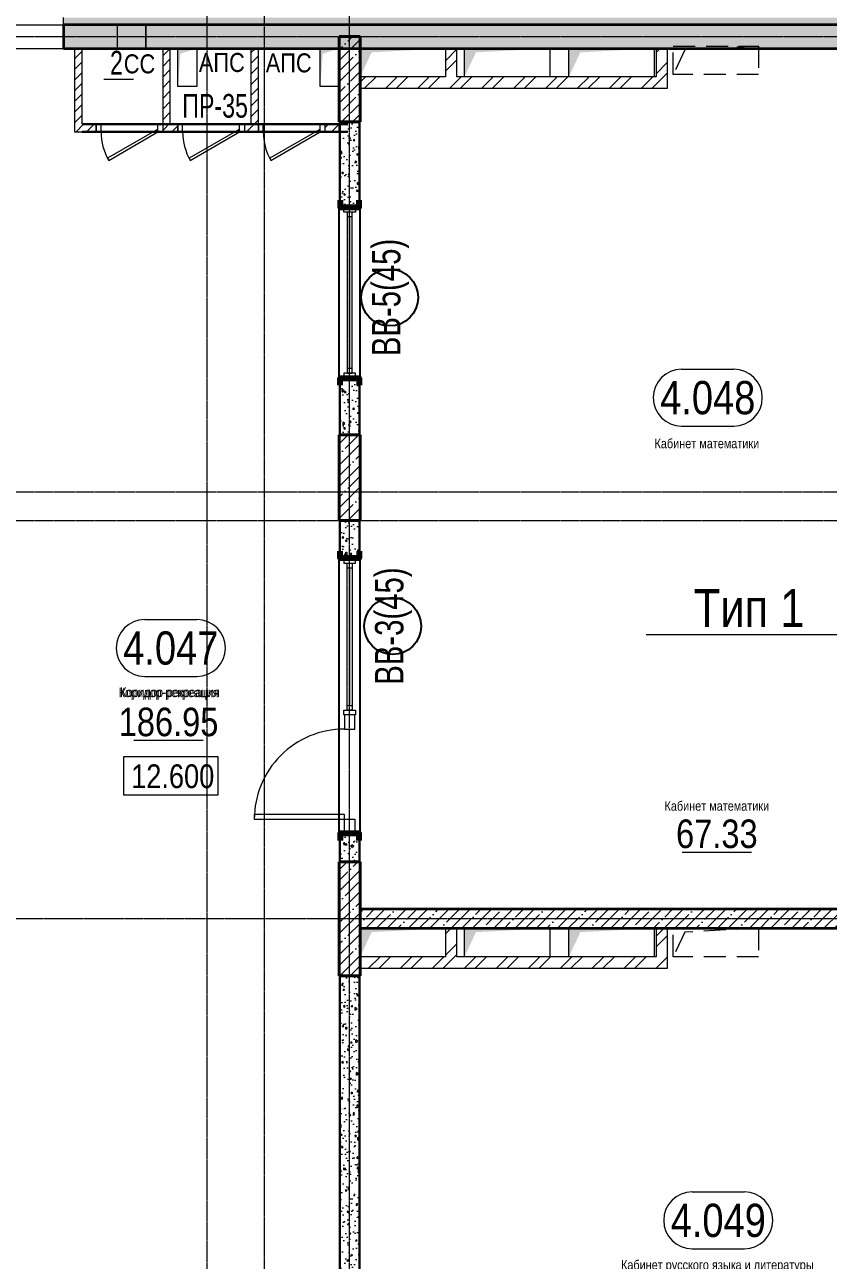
# Model space of a CAD drawing. Header units: millimetres. Extents: x -231292 to 573618, y -153144 to 564035.
# Drawn here: x 153804 to 162273, y 422302 to 435327 of the extents above; entities that cross this region are included whole.
import ezdxf
from ezdxf import colors
from ezdxf.entities.mleader import LeaderData, LeaderLine
from ezdxf.enums import TextEntityAlignment as Align
from ezdxf.math import Vec2, Vec3

# ---------------------------------------------------------------- set-up
doc = ezdxf.new("R2010")
doc.units = ezdxf.units.MM
for name, pattern in [('CENTER2', [28.575, 19.05, -3.175, 3.175, -3.175]), ('HIDDEN', [9.525, 6.35, -3.175]), ('HIDDEN2', [4.7625, 3.175, -1.5875])]:
    doc.linetypes.add(name, pattern=pattern)
doc.layers.get('0').update_dxf_attribs({"color": 250})
doc.layers.get('Defpoints').update_dxf_attribs({"color": 250})
for name, color, linetype, lineweight in [('A-AREA', 250, 'Continuous', 15), ('АР_Area', 250, 'Continuous', 5), ('АР_Витраж', 250, 'Continuous', 13), ('АР_Витраж марка', 250, 'Continuous', 9), ('АР_Двери_витраж', 250, 'Continuous', 9), ('АР_Колонны', 250, 'Continuous', 35), ('АР_Отв. марка', 250, 'Continuous', 9), ('АР_Отметка', 7, 'Continuous', 13), ('АР_площадь пом', 250, 'Continuous', 5), ('АР_Проем', 250, 'Continuous', 0), ('АР_Стены ЖБ', 250, 'Continuous', 35), ('АР_Стены кирпич', 250, 'Continuous', 20), ('АР_Стены ПЕНОблок', 250, 'Continuous', 20), ('АР_Стены_дефшов', 250, 'Continuous', 0), ('АР_Тонкая', 250, 'Continuous', 5), ('АР_Штриховка', 250, 'Continuous', 0), ('Двери кабины', 250, 'Continuous', 0), ('КМ_Фахверки', 250, 'Continuous', 80), ('ОВ_Классы', 250, 'Continuous', 0), ('ОВ_Шахты', 250, 'Continuous', 5), ('Размеры зашивки ГКЛ', 250, 'Continuous', 0), ('РД_Оси_100', 250, 'Continuous', 0), ('РД_проем_инж перемыч_фахверк', 250, 'Continuous', 18), ('СС_Отверстия', 250, 'Continuous', 9)]:
    doc.layers.add(name, color=color, linetype=linetype, lineweight=lineweight)
doc.layers.add('РД_Витраж_вн', color=250, linetype='Continuous')
doc.layers.add('РД_Перемычка инж проемов', color=250, linetype='Continuous')
doc.layers.add('РД_Проем', color=250, linetype='Continuous', lineweight=0, plot=False)
doc.layers.add('РД_проем_инж перемыч_подсчет', color=250, linetype='Continuous', lineweight=30, plot=False)
doc.styles.add('Arial0', font='arial.ttf')
doc.styles.add('Arial_09', font='ARIALN.TTF', dxfattribs={"width": 0.9})
doc.styles.add('Arial_Narrow_08', font='ARIALN.TTF', dxfattribs={"width": 0.8})
doc.styles.add('style1', font='ARIALN.TTF')
doc.styles.add('ккк', font='isocpeur.ttf', dxfattribs={"width": 0.85, "oblique": 15})
pattern_1 = [(45, (50428.77, 366201.75), (-112.2532, 112.2532), []), (45, (50541.02, 366201.75), (-112.2532, 112.2532), [198.4375, -39.6875, 0, -39.6875])]
pattern_2 = [(45, (50428.77, 366201.75), (-112.2532, 112.2532), []), (45, (50541.02, 366201.75), (-112.2532, 112.2532), [198.4375, -39.6875, 0, -39.6875])]
pattern_3 = [(45, (50428.77, 366201.75), (-168.3798, 168.3798), []), (45, (50541.02, 366201.75), (-168.3798, 168.3798), [])]
pattern_4 = [(45, (50428.77, 366201.75), (-168.3798, 168.3798), []), (45, (50541.02, 366201.75), (-168.3798, 168.3798), [])]
pattern_5 = [(45, (50428.77, 366201.75), (-56.1266, 56.1266), [])]

# ---------------------------------------------------------------- blocks, each defined once
blk = doc.blocks.new('Отметка_план')
at = {"color": 7}
blk.add_lwpolyline([(0, 0), (10, 0), (10, 4), (0, 4)], close=True, dxfattribs=at)
at = {"style": 'Arial_Narrow_08', "width": 0.8}
blk.add_attdef('OTMG', text='', height=2.5, dxfattribs=at).set_placement((9.06, 0.7), align=Align.RIGHT)
blk = doc.blocks.new('otv')
at = {"linetype": 'Continuous'}
blk.add_lwpolyline([(0, -1), (0, 0), (1, 0), (1, -1)], close=True, dxfattribs=at)
blk.add_solid([(0, -1), (0, 0), (0.135, -0.137), (1, 0)], dxfattribs=at)
blk = doc.blocks.new('otv пунктир')
at = {"linetype": 'HIDDEN', "ltscale": 0.07}
blk.add_lwpolyline([(0, 0), (0, 1), (1, 1), (1, 0)], close=True, dxfattribs=at)
blk.add_lwpolyline([(0, 1), (0.135, 0.137), (1, 0)], dxfattribs=at)
blk = doc.blocks.new('Ф_пеноблок 200')
at = {"layer": 'КМ_Фахверки'}
blk.add_lwpolyline([(0, -75), (0, 0), (200, 0), (200, -75)], dxfattribs=at)
blk = doc.blocks.new('СОШ_2200_АР_ОСИ_М100_28.05.24')
at = {"layer": 'РД_Оси_100', "linetype": 'CENTER2'}
for p, q in [((90799.446, 69000), (117755, 69000)), ((119910, 59700), (94200, 59700))]:
    blk.add_line(p, q, dxfattribs=at)
for points in [[(105300, -6155), (105300, 139938.679)], [(105900, 139938.679), (105900, -6155)], [(106800, -6155), (106800, 139938.679)], [(94200, 69000), (119410, 69000), (119910, 68850)], [(94200, 64200), (119410, 64200), (119910, 64350)], [(94200, 63900), (119410, 63900), (119910, 63750)]]:
    blk.add_lwpolyline(points, dxfattribs=at)
blk = doc.blocks.new('MOK-МаркаПом_овал_ареал')
for p, q in [((-2.75, 3), (2.75, 3)), ((-2.75, -3), (2.75, -3))]:
    blk.add_line(p, q)
for centre, radius, start, end in [((-2.75, 0), 3, 90, 270), ((2.75, 0), 3, 270, 90), ((-3.75, 0), 3.5, 0, 0.001)]:
    blk.add_arc(centre, radius, start, end)
at = {"color": 0, "style": 'style1'}
blk.add_attdef('АР-ПОМЕЩЕНИЕ:НОМЕР', text='', height=3.5, dxfattribs=at).set_placement((0, 0), align=Align.MIDDLE)
at = {"layer": 'Defpoints', "color": 2, "style": 'style1'}
blk.add_attdef('АР-ПОМЕЩЕНИЕ:НАИМЕНОВАНИЕ', text='', height=1, dxfattribs=at).set_placement((-0.09, -4.81), align=Align.MIDDLE)
blk = doc.blocks.new('MOK-МаркаПомещения1')
at = {"layer": 'A-AREA', "color": 0}
blk.add_line((-3.65, -1.94), (3.65, -1.94), dxfattribs=at)
at = {"layer": 'A-AREA', "color": 0, "style": 'style1'}
blk.add_attdef('АР-ПОМЕЩЕНИЕ:ПЛОЩАДЬ', text='', height=3, dxfattribs=at).set_placement((0, 0), align=Align.MIDDLE)
at = {"layer": 'Defpoints', "style": 'style1', "flags": 8}
blk.add_attdef('АР-ПОМЕЩЕНИЕ:НАИМЕНОВАНИЕ', text='', height=1, dxfattribs=at).set_placement((0, 2.96), align=Align.MIDDLE)
blk = doc.blocks.new('MOK-МаркаПроема инж.')
blk.add_line((-1.33, -1.75), (1.8, -1.75))
at = {"color": 0, "style": 'Arial0', "width": 0.7}
blk.add_attdef('АР-ПРОЕМ:Коробка', text='', height=2.5, dxfattribs=at).set_placement((0, 0), align=Align.MIDDLE)
blk = doc.blocks.new('МаркаВитража1')
at = {"layer": 'Defpoints'}
blk.add_circle((0, 0), 3, dxfattribs=at)
at = {"color": 0, "linetype": 'ByBlock', "lineweight": -2, "style": 'Arial_09', "width": 0.9}
blk.add_attdef('АР-ОКНО:НАИМЕНОВАНИЕ', text='', height=3, dxfattribs=at).set_placement((0, 0), align=Align.MIDDLE)
blk = doc.blocks.new('MOK-МаркаПеремычки')
at = {"color": 0, "style": 'ккк', "oblique": 15, "width": 0.85}
blk.add_attdef('АР-ПРОЕМ:ПЕРЕМЫЧКА', text='', height=2.5, dxfattribs=at).set_placement((0, 0), align=Align.MIDDLE)

msp = doc.modelspace()

# ---------------------------------------------------------------- hatches: boundary and pattern name
at = {"layer": 'АР_Штриховка', "linetype": 'Continuous', "lineweight": 0}
h = msp.add_hatch(dxfattribs=at)
h.set_pattern_fill('HONEY', color=256, scale=10, style=0)
h.set_pattern_definition([(360, (50428.768, 366201.753), (47.625, 27.4963064), [31.75, -63.5]), (120, (50428.768, 366201.753), (-47.625, 27.4963066), [31.75, -63.5]), (60, (50428.768, 366201.753), (1e-07, 54.992613), [-63.5, 31.75])])
h.paths.add_polyline_path([(149228.768, 435401.715), (149303.768, 435326.677), (152210.942, 435326.691), (152210.942, 435401.729)], flags=0)
h.paths.add_polyline_path([(154210.942, 435401.738), (154210.942, 435326.701), (165128.768, 435326.753), (165128.767, 435401.79)], flags=0)
at = {"layer": 'АР_Штриховка', "linetype": 'Continuous', "lineweight": 5}
h = msp.add_hatch(dxfattribs=at)
h.set_pattern_fill('ANSI35', color=256, scale=25, style=0)
h.set_pattern_definition(pattern_1)
h.paths.add_polyline_path([(149303.768, 435326.753), (149553.768, 435076.753), (152212.941, 435076.753), (152212.941, 435326.753)], flags=0)
h.paths.add_polyline_path([(154212.941, 435326.753), (154212.941, 435076.753), (165128.781, 435076.753), (165128.781, 435326.753)], flags=0)
h = msp.add_hatch(dxfattribs=at)
h.set_pattern_fill('ANSI35', color=256, scale=25, style=0)
h.set_pattern_definition(pattern_2)
h.paths.add_polyline_path([(157338.768, 435201.753), (157118.768, 435201.753), (157118.768, 434301.753), (157338.768, 434301.753)], flags=0)
at = {"layer": 'АР_Штриховка', "linetype": 'Continuous', "lineweight": 0, "ltscale": 0.5}
h = msp.add_hatch(dxfattribs=at)
h.set_pattern_fill('ANSI31', color=256, scale=25, style=0)
h.set_pattern_definition(pattern_5)
h.paths.add_polyline_path([(154328.768, 434196.753), (154408.768, 434276.753), (154408.768, 435076.753), (154328.768, 435076.753)], flags=0)
h = msp.add_hatch(dxfattribs=at)
h.set_pattern_fill('ANSI31', color=256, scale=25, style=0)
h.set_pattern_definition(pattern_5)
h.paths.add_polyline_path([(155258.768, 434196.753), (155338.768, 434276.753), (155338.768, 435076.753), (155258.768, 435076.753)], flags=0)
h = msp.add_hatch(dxfattribs=at)
h.set_pattern_fill('ANSI31', color=256, scale=25, style=0)
h.set_pattern_definition(pattern_5)
h.paths.add_polyline_path([(156188.768, 434276.753), (156242.101, 434256.753), (156268.768, 434276.753), (156268.768, 435076.753), (156188.768, 435076.753)], flags=0)
at = {"layer": 'АР_Штриховка', "linetype": 'Continuous', "lineweight": 0}
h = msp.add_hatch(dxfattribs=at)
h.set_pattern_fill('ANSI32', color=256, scale=25, angle=-360, style=0)
h.set_pattern_definition(pattern_3)
h.paths.add_polyline_path([(158358.768, 435076.753), (158238.768, 435076.753), (158238.768, 434776.753), (158278.768, 434746.753), (158358.768, 434776.753)], flags=0)
h = msp.add_hatch(dxfattribs=at)
h.set_pattern_fill('ANSI32', color=256, scale=25, angle=-360, style=0)
h.set_pattern_definition(pattern_3)
h.paths.add_polyline_path([(160578.768, 435076.753), (160458.768, 435076.753), (160458.768, 434776.753), (160578.768, 434656.753)], flags=0)
h = msp.add_hatch(dxfattribs=at)
h.set_pattern_fill('ANSI32', color=256, scale=25, style=0)
h.set_pattern_definition([(45, (50428.77, 366201.75), (-168.3798, 168.3798), []), (45, (50541.02, 366201.75), (-168.3798, 168.3798), [])])
h.paths.add_polyline_path([(160578.768, 434656.753), (160458.768, 434776.753), (158358.768, 434776.753), (158278.768, 434746.753), (158238.768, 434656.753)], flags=0)
h.paths.add_polyline_path([(158238.768, 434656.753), (158278.768, 434746.753), (158238.768, 434776.753), (157338.768, 434776.753), (157338.768, 434656.753)], flags=0)
at = {"layer": 'АР_Штриховка', "linetype": 'Continuous', "lineweight": 0, "ltscale": 0.5}
h = msp.add_hatch(dxfattribs=at)
h.set_pattern_fill('ANSI31', color=256, scale=25, style=0)
h.set_pattern_definition([(45, (50428.77, 366201.75), (-56.1266, 56.1266), [])])
h.paths.add_polyline_path([(154558.768, 434196.753), (154558.768, 434276.753), (154408.768, 434276.753), (154328.768, 434196.753)], flags=0)
h.paths.add_polyline_path([(157118.745, 434196.753), (157118.745, 434276.753), (156968.768, 434276.753), (156968.768, 434196.753)], flags=0)
h.paths.add_polyline_path([(156268.768, 434196.753), (156268.768, 434276.753), (156268.768, 434276.753), (156242.101, 434256.753), (156268.768, 434196.753)], flags=0)
h.paths.add_polyline_path([(156268.768, 434196.753), (156242.101, 434256.753), (156188.768, 434276.753), (156118.768, 434276.753), (156118.768, 434196.753)], flags=0)
h.paths.add_polyline_path([(155418.768, 434196.753), (155418.768, 434276.753), (155338.768, 434276.753), (155258.768, 434196.753)], flags=0)
at = {"layer": 'АР_Штриховка', "linetype": 'Continuous', "lineweight": 0}
h = msp.add_hatch(dxfattribs=at)
h.set_pattern_fill('AR-CONC', color=256, angle=-315, style=0)
h.set_pattern_definition([(95, (50428.77, 366201.75), (140.09465, 117.55338), [19.05, -209.55]), (40, (50428.77, 366201.75), (-160.01845, 110.17673), [15.24, -167.64058]), (145.45144, (50440.44, 366211.55), (-19.9238, 227.7301), [16.19, -178.09024]), (91.1842, (50392.85, 366237.67), (221.41024, 161.9534), [28.575, -314.325]), (141.63556, (50411.3, 366251.17), (-7.0866, 342.82676), [24.285, -267.1356]), (36.18415, (50392.85, 366237.67), (-7.0866, 342.82676), [22.85997, -251.45973]), (66, (50419.79, 366246.65), (179.51998, 34.89515), [19.05, -209.55]), (11, (50419.79, 366246.65), (-86.53993, 173.9412), [15.24, -167.64]), (116.45145, (50434.75, 366249.56), (92.98005, 208.83634), [16.19, -178.08994]), (82.5, (50428.77, 366201.75), (-57.60547, 61.973414), [0, -165.608, 0, -170.18, 0, -168.275]), (52.5, (50428.77, 366201.75), (-23.58973, 118.087), [0, -97.028, 0, -161.798, 0, -64.135]), (12.5, (50388.716, 366161.7), (99.927863, 91.826196), [0, -63.5, 0, -198.12, 0, -262.89]), (2.5, (50370.76, 366143.74), (86.7639, 122.72239), [0, -82.55, 0, -131.572, 0, -186.69])])
h.paths.add_polyline_path([(157328.768, 434301.753), (157128.768, 434301.753), (157128.768, 433401.753), (157328.768, 433401.753)], flags=0)
h.paths.add_polyline_path([(157328.768, 431601.753), (157128.768, 431601.753), (157128.768, 431001.753), (157328.768, 431001.753)], flags=0)
at = {"layer": 'АР_Штриховка', "linetype": 'Continuous', "lineweight": 5}
h = msp.add_hatch(dxfattribs=at)
h.set_pattern_fill('ANSI35', color=256, scale=25, style=0)
h.set_pattern_definition(pattern_2)
h.paths.add_polyline_path([(157338.77, 431001.753), (157118.77, 431001.753), (157118.77, 430101.753), (157338.77, 430101.753)], flags=0)
at = {"layer": 'АР_Штриховка', "linetype": 'Continuous', "lineweight": 0}
h = msp.add_hatch(dxfattribs=at)
h.set_pattern_fill('AR-CONC', color=256, angle=-315, style=0)
h.set_pattern_definition([(95, (50428.77, 366201.75), (140.09465, 117.55338), [19.05, -209.55]), (40, (50428.77, 366201.75), (-160.01845, 110.17673), [15.24, -167.64058]), (145.45144, (50440.44, 366211.55), (-19.9238, 227.7301), [16.19, -178.09024]), (91.1842, (50392.85, 366237.67), (221.41024, 161.9534), [28.575, -314.325]), (141.63556, (50411.3, 366251.17), (-7.0866, 342.82676), [24.285, -267.1356]), (36.18415, (50392.85, 366237.67), (-7.0866, 342.82676), [22.85997, -251.45973]), (66, (50419.79, 366246.65), (179.51998, 34.89515), [19.05, -209.55]), (11, (50419.79, 366246.65), (-86.53993, 173.9412), [15.24, -167.64]), (116.45145, (50434.75, 366249.56), (92.98005, 208.83634), [16.19, -178.08994]), (82.5, (50428.77, 366201.75), (-57.60547, 61.973414), [0, -165.608, 0, -170.18, 0, -168.275]), (52.5, (50428.77, 366201.75), (-23.58973, 118.087), [0, -97.028, 0, -161.798, 0, -64.135]), (12.5, (50388.716, 366161.7), (99.927863, 91.826196), [0, -63.5, 0, -198.12, 0, -262.89]), (2.5, (50370.76, 366143.74), (86.7639, 122.72239), [0, -82.55, 0, -131.572, 0, -186.69])])
h.paths.add_polyline_path([(157328.768, 430101.753), (157128.768, 430101.753), (157128.768, 429701.753), (157328.768, 429701.753)], flags=0)
h.paths.add_polyline_path([(157328.768, 426801.753), (157128.768, 426801.753), (157128.768, 426501.753), (157328.768, 426501.753)], flags=0)
at = {"layer": 'АР_Штриховка', "linetype": 'Continuous', "lineweight": 5}
h = msp.add_hatch(dxfattribs=at)
h.set_pattern_fill('ANSI35', color=256, scale=25, style=0)
h.set_pattern_definition(pattern_2)
h.paths.add_polyline_path([(157338.768, 426501.753), (157118.768, 426501.753), (157118.768, 425301.753), (157338.768, 425301.753)], flags=0)
h = msp.add_hatch(dxfattribs=at)
h.set_pattern_fill('ANSI35', color=256, scale=25, style=0)
h.set_pattern_definition(pattern_1)
h.paths.add_polyline_path([(157338.768, 426002.338), (157338.768, 425802.338), (164908.768, 425802.338), (164908.768, 426002.338)], flags=0)
at = {"layer": 'АР_Штриховка', "linetype": 'Continuous', "lineweight": 0}
h = msp.add_hatch(dxfattribs=at)
h.set_pattern_fill('ANSI32', color=256, scale=25, angle=-360, style=0)
h.set_pattern_definition(pattern_4)
h.paths.add_polyline_path([(158358.768, 425801.753), (158238.768, 425801.753), (158238.768, 425501.753), (158278.768, 425471.753), (158358.768, 425501.753)], flags=0)
h = msp.add_hatch(dxfattribs=at)
h.set_pattern_fill('ANSI32', color=256, scale=25, angle=-360, style=0)
h.set_pattern_definition(pattern_4)
h.paths.add_polyline_path([(160578.768, 425801.753), (160458.768, 425801.753), (160458.768, 425501.753), (160578.768, 425381.753)], flags=0)
h = msp.add_hatch(dxfattribs=at)
h.set_pattern_fill('ANSI32', color=256, scale=25, style=0)
h.set_pattern_definition(pattern_4)
h.paths.add_polyline_path([(160578.768, 425381.753), (160458.768, 425501.753), (158358.768, 425501.753), (158278.768, 425471.753), (158238.768, 425381.753)], flags=0)
h.paths.add_polyline_path([(158238.768, 425381.753), (158278.768, 425471.753), (158238.768, 425501.753), (157338.768, 425501.753), (157338.768, 425381.753)], flags=0)
h = msp.add_hatch(dxfattribs=at)
h.set_pattern_fill('AR-CONC', color=256, angle=-315, style=0)
h.set_pattern_definition([(95, (50428.77, 366201.75), (140.09465, 117.55338), [19.05, -209.55]), (40, (50428.77, 366201.75), (-160.01845, 110.17673), [15.24, -167.64058]), (145.45144, (50440.44, 366211.55), (-19.9238, 227.7301), [16.19, -178.09024]), (91.1842, (50392.85, 366237.67), (221.41024, 161.9534), [28.575, -314.325]), (141.63556, (50411.3, 366251.17), (-7.0866, 342.82676), [24.285, -267.1356]), (36.18415, (50392.85, 366237.67), (-7.0866, 342.82676), [22.85997, -251.45973]), (66, (50419.79, 366246.65), (179.51998, 34.89515), [19.05, -209.55]), (11, (50419.79, 366246.65), (-86.53993, 173.9412), [15.24, -167.64]), (116.45145, (50434.75, 366249.56), (92.98005, 208.83634), [16.19, -178.08994]), (82.5, (50428.77, 366201.75), (-57.60547, 61.973414), [0, -165.608, 0, -170.18, 0, -168.275]), (52.5, (50428.77, 366201.75), (-23.58973, 118.087), [0, -97.028, 0, -161.798, 0, -64.135]), (12.5, (50388.716, 366161.7), (99.927863, 91.826196), [0, -63.5, 0, -198.12, 0, -262.89]), (2.5, (50370.76, 366143.74), (86.7639, 122.72239), [0, -82.55, 0, -131.572, 0, -186.69])])
h.paths.add_polyline_path([(157328.768, 425301.753), (157128.768, 425301.753), (157128.768, 421701.751), (157328.768, 421701.751)], flags=0)
at = {"layer": 'СС_Отверстия', "linetype": 'Continuous', "lineweight": 5}
for points in [[(155080.768, 435076.753), (155080.768, 435326.753), (154930.768, 435201.753)], [(154780.768, 435076.753), (155080.768, 435076.753), (154930.768, 435201.753)]]:
    msp.add_hatch(color=256, dxfattribs=at).paths.add_polyline_path(points, flags=0)

# ---------------------------------------------------------------- linework, layer by layer
at = {"layer": 'АР_Витраж', "linetype": 'Continuous', "lineweight": 5}
for p, q in [((157118.768, 433401.753), (157118.768, 431601.753)), ((157338.768, 433401.753), (157338.768, 431601.753)), ((157118.768, 429701.753), (157118.768, 428051.753)), ((157338.768, 429701.753), (157338.768, 428051.753))]:
    msp.add_line(p, q, dxfattribs=at)
at = {"layer": 'АР_Витраж', "linetype": 'Continuous', "lineweight": 13}
for p, q in [((157253.768, 433301.753), (157203.768, 433301.753)), ((157228.768, 433301.753), (157228.768, 431701.753)), ((157253.768, 431701.753), (157203.768, 431701.753)), ((157203.768, 429601.753), (157253.768, 429601.753)), ((157228.768, 429601.753), (157228.768, 428151.753)), ((157203.768, 428151.753), (157253.768, 428151.753))]:
    msp.add_line(p, q, dxfattribs=at)
for points in [[(157168.768, 433351.753), (157168.768, 433401.753), (157288.768, 433401.753), (157288.768, 433351.753)], [(157253.768, 433351.753), (157203.768, 433351.753), (157203.768, 431651.753), (157253.768, 431651.753)], [(157168.768, 431651.753), (157168.768, 431601.753), (157288.768, 431601.753), (157288.768, 431651.753)], [(157288.768, 429651.753), (157288.768, 429701.753), (157168.768, 429701.753), (157168.768, 429651.753)], [(157203.768, 429651.753), (157253.768, 429651.753), (157253.768, 428101.753), (157203.768, 428101.753)], [(157288.768, 428101.753), (157288.768, 428051.753), (157168.768, 428051.753), (157168.768, 428101.753)]]:
    msp.add_lwpolyline(points, close=True, dxfattribs=at)
at = {"layer": 'АР_Двери_витраж', "linetype": 'Continuous', "lineweight": 9}
for points in [[(157283.768, 427901.753), (157283.768, 428051.753), (157173.768, 428051.753), (157173.768, 427901.753)], [(157173.768, 426951.753), (157173.768, 427001.753), (156223.768, 427001.753), (156223.768, 426951.753)], [(157283.768, 426951.753), (157283.768, 426801.753), (157173.768, 426801.753), (157173.768, 426951.753)]]:
    msp.add_lwpolyline(points, close=True, dxfattribs=at)
msp.add_arc((157173.768, 426951.753), 950, 89.9999995, 179.9999995, dxfattribs=at)
at = {"layer": 'АР_Колонны', "linetype": 'HIDDEN2', "lineweight": 25}
for p, q in [((157118.768, 435201.753), (157338.768, 435201.753)), ((157118.768, 434301.753), (157118.768, 435201.753)), ((157338.768, 435201.753), (157338.768, 434301.753)), ((157338.768, 434301.753), (157118.768, 434301.753)), ((157118.77, 431001.753), (157338.77, 431001.753)), ((157118.77, 430101.753), (157118.77, 431001.753)), ((157338.77, 431001.753), (157338.77, 430101.753)), ((157338.77, 430101.753), (157118.77, 430101.753)), ((157118.768, 426501.753), (157338.768, 426501.753)), ((157118.768, 425301.753), (157118.768, 426501.753)), ((157338.768, 426501.753), (157338.768, 425301.753)), ((157338.768, 425301.753), (157118.768, 425301.753))]:
    msp.add_line(p, q, dxfattribs=at)
at = {"layer": 'АР_Колонны', "linetype": 'Continuous', "lineweight": 35}
for p, q in [((157118.768, 435201.753), (157118.768, 434301.753)), ((157338.768, 435201.753), (157118.768, 435201.753)), ((157338.768, 434301.753), (157338.768, 435201.753)), ((157118.768, 434301.753), (157338.768, 434301.753)), ((157118.77, 431001.753), (157118.77, 430101.753)), ((157338.77, 431001.753), (157118.77, 431001.753)), ((157338.77, 430101.753), (157338.77, 431001.753)), ((157118.77, 430101.753), (157338.77, 430101.753)), ((157118.768, 426501.753), (157118.768, 425301.753)), ((157338.768, 426501.753), (157118.768, 426501.753)), ((157338.768, 425301.753), (157338.768, 426501.753)), ((157118.768, 425301.753), (157338.768, 425301.753))]:
    msp.add_line(p, q, dxfattribs=at)
at = {"layer": 'АР_Проем', "linetype": 'Continuous', "lineweight": 0}
for p, q in [((152212.941, 435326.753), (154212.941, 435326.753)), ((152212.941, 435076.753), (154212.941, 435076.753))]:
    msp.add_line(p, q, dxfattribs=at)
at = {"layer": 'АР_Стены ЖБ', "linetype": 'Continuous', "lineweight": 35}
for p, q in [((154212.941, 435326.753), (154212.941, 435076.753)), ((165128.781, 435326.753), (154212.941, 435326.753)), ((154212.941, 435076.753), (165128.781, 435076.753)), ((157338.768, 426002.338), (157338.768, 425802.338)), ((164908.768, 426002.338), (157338.768, 426002.338)), ((157338.768, 425802.338), (164908.768, 425802.338))]:
    msp.add_line(p, q, dxfattribs=at)
at = {"layer": 'АР_Стены ЖБ', "linetype": 'Continuous', "lineweight": 15}
for p, q in [((154780.768, 435076.753), (154780.768, 435326.753)), ((155080.768, 435326.753), (155080.768, 435076.753))]:
    msp.add_line(p, q, dxfattribs=at)
at = {"layer": 'АР_Стены ЖБ', "linetype": 'Continuous', "lineweight": 40}
for p, q in [((157338.768, 435201.753), (157118.768, 435201.753)), ((157118.768, 435201.753), (157118.768, 434301.753)), ((157338.768, 434301.753), (157338.768, 435201.753)), ((157118.768, 434301.753), (157338.768, 434301.753)), ((157338.77, 431001.753), (157118.77, 431001.753)), ((157118.77, 431001.753), (157118.77, 430101.753)), ((157338.77, 430101.753), (157338.77, 431001.753)), ((157118.77, 430101.753), (157338.77, 430101.753)), ((157338.768, 426501.753), (157118.768, 426501.753)), ((157118.768, 426501.753), (157118.768, 425301.753)), ((157338.768, 425301.753), (157338.768, 426501.753)), ((157118.768, 425301.753), (157338.768, 425301.753))]:
    msp.add_line(p, q, dxfattribs=at)
at = {"layer": 'АР_Стены кирпич', "linetype": 'Continuous', "lineweight": 20}
for p, q in [((158358.768, 435076.753), (158238.768, 435076.753)), ((158238.768, 435076.753), (158238.768, 434776.753)), ((158358.768, 434776.753), (158358.768, 435076.753)), ((160578.768, 435076.753), (160458.768, 435076.753)), ((160458.768, 435076.753), (160458.768, 434776.753)), ((160578.768, 434656.753), (160578.768, 435076.753)), ((158238.768, 434776.753), (157338.768, 434776.753)), ((157338.768, 434776.753), (157338.768, 434656.753)), ((160458.768, 434776.753), (158358.768, 434776.753)), ((157338.768, 434656.753), (160578.768, 434656.753)), ((158358.768, 425801.753), (158238.768, 425801.753)), ((158238.768, 425801.753), (158238.768, 425501.753)), ((158358.768, 425501.753), (158358.768, 425801.753)), ((160578.768, 425801.753), (160458.768, 425801.753)), ((160458.768, 425801.753), (160458.768, 425501.753)), ((160578.768, 425381.753), (160578.768, 425801.753)), ((158238.768, 425501.753), (157338.768, 425501.753)), ((157338.768, 425501.753), (157338.768, 425381.753)), ((160458.768, 425501.753), (158358.768, 425501.753)), ((157338.768, 425381.753), (160578.768, 425381.753))]:
    msp.add_line(p, q, dxfattribs=at)
at = {"layer": 'АР_Стены ПЕНОблок', "linetype": 'Continuous', "lineweight": 20}
for p, q in [((154408.768, 435076.753), (154328.768, 435076.753)), ((154328.768, 435076.753), (154328.768, 434196.753)), ((154408.768, 434276.753), (154408.768, 435076.753)), ((155338.768, 435076.753), (155258.768, 435076.753)), ((155258.768, 435076.753), (155258.768, 434196.753)), ((155338.768, 434276.753), (155338.768, 435076.753)), ((156268.768, 435076.753), (156188.768, 435076.753)), ((156188.768, 435076.753), (156188.768, 434276.753)), ((156268.768, 434276.753), (156268.768, 435076.753)), ((154558.768, 434276.753), (154408.768, 434276.753)), ((154558.768, 434196.753), (154558.768, 434276.753)), ((155418.768, 434276.753), (155338.768, 434276.753)), ((155418.768, 434196.753), (155418.768, 434276.753)), ((156188.768, 434276.753), (156118.768, 434276.753)), ((156118.768, 434276.753), (156118.768, 434196.753)), ((156268.768, 434196.753), (156268.768, 434276.753)), ((156268.768, 434276.753), (156268.768, 434276.753)), ((157118.745, 434276.753), (156968.768, 434276.753)), ((156968.768, 434276.753), (156968.768, 434196.753)), ((157118.745, 434196.753), (157118.745, 434276.753)), ((157328.768, 434301.753), (157128.768, 434301.753)), ((157128.768, 434301.753), (157128.768, 433401.753)), ((157328.768, 433401.753), (157328.768, 434301.753)), ((154328.768, 434196.753), (154558.768, 434196.753)), ((155258.768, 434196.753), (155418.768, 434196.753)), ((156118.768, 434196.753), (156268.768, 434196.753)), ((156968.768, 434196.753), (157118.745, 434196.753)), ((157128.768, 433401.753), (157328.768, 433401.753)), ((157328.768, 431601.753), (157128.768, 431601.753)), ((157128.768, 431601.753), (157128.768, 431001.753)), ((157328.768, 431001.753), (157328.768, 431601.753)), ((157128.768, 431001.753), (157328.768, 431001.753)), ((157328.768, 430101.753), (157128.768, 430101.753)), ((157128.768, 430101.753), (157128.768, 429701.753)), ((157328.768, 429701.753), (157328.768, 430101.753)), ((157128.768, 429701.753), (157328.768, 429701.753)), ((157328.768, 426801.753), (157128.768, 426801.753)), ((157128.768, 426801.753), (157128.768, 426501.753)), ((157328.768, 426501.753), (157328.768, 426801.753)), ((157128.768, 426501.753), (157328.768, 426501.753)), ((157328.768, 425301.753), (157128.768, 425301.753)), ((157128.768, 425301.753), (157128.768, 421701.751)), ((157328.768, 421701.751), (157328.768, 425301.753))]:
    msp.add_line(p, q, dxfattribs=at)
at = {"layer": 'АР_Стены_дефшов', "linetype": 'Continuous', "lineweight": 0}
for p, q in [((152210.942, 435326.691), (154210.942, 435326.701)), ((154210.942, 435401.738), (154210.942, 435326.701)), ((154210.942, 435326.701), (165128.768, 435326.753))]:
    msp.add_line(p, q, dxfattribs=at)
at = {"layer": 'АР_Тонкая', "linetype": 'Continuous', "lineweight": 0}
for p, q in [((157128.768, 434301.753), (157118.768, 434301.753)), ((157118.768, 434301.753), (157118.768, 433401.753)), ((157128.768, 433401.753), (157128.768, 434301.753)), ((157338.768, 434301.753), (157328.768, 434301.753)), ((157328.768, 434301.753), (157328.768, 433401.753)), ((157338.768, 433401.753), (157338.768, 434301.753)), ((157118.768, 433401.753), (157128.768, 433401.753)), ((157328.768, 433401.753), (157338.768, 433401.753)), ((157128.768, 431601.753), (157118.768, 431601.753)), ((157118.768, 431601.753), (157118.768, 431001.753)), ((157128.768, 431001.753), (157128.768, 431601.753)), ((157338.768, 431601.753), (157328.768, 431601.753)), ((157328.768, 431601.753), (157328.768, 431001.753)), ((157338.768, 431001.753), (157338.768, 431601.753)), ((157118.768, 431001.753), (157128.768, 431001.753)), ((157328.768, 431001.753), (157338.768, 431001.753)), ((157128.768, 430101.753), (157118.768, 430101.753)), ((157118.768, 430101.753), (157118.768, 429701.753)), ((157128.768, 429701.753), (157128.768, 430101.753)), ((157338.768, 430101.753), (157328.768, 430101.753)), ((157328.768, 430101.753), (157328.768, 429701.753)), ((157338.768, 429701.753), (157338.768, 430101.753)), ((157118.768, 429701.753), (157128.768, 429701.753)), ((157328.768, 429701.753), (157338.768, 429701.753)), ((157128.768, 426801.753), (157118.768, 426801.753)), ((157118.768, 426801.753), (157118.768, 426501.753)), ((157128.768, 426501.753), (157128.768, 426801.753)), ((157338.768, 426801.753), (157328.768, 426801.753)), ((157328.768, 426801.753), (157328.768, 426501.753)), ((157338.768, 426501.753), (157338.768, 426801.753)), ((157118.768, 426501.753), (157128.768, 426501.753)), ((157328.768, 426501.753), (157338.768, 426501.753)), ((157128.768, 425301.753), (157118.768, 425301.753)), ((157118.768, 425301.753), (157118.768, 421701.751)), ((157128.768, 421701.751), (157128.768, 425301.753)), ((157338.768, 425301.753), (157328.768, 425301.753)), ((157328.768, 425301.753), (157328.768, 421701.751)), ((157338.768, 421701.751), (157338.768, 425301.753))]:
    msp.add_line(p, q, dxfattribs=at)
at = {"layer": 'Двери кабины', "linetype": 'Continuous', "lineweight": 0}
for points in [[(154608.768, 434276.753), (154558.768, 434276.753), (154558.768, 434196.753), (154608.768, 434196.753)], [(155208.768, 434276.753), (155258.768, 434276.753), (155258.768, 434196.753), (155208.768, 434196.753)], [(155468.768, 434276.753), (155418.768, 434276.753), (155418.768, 434196.753), (155468.768, 434196.753)], [(156068.768, 434276.753), (156118.768, 434276.753), (156118.768, 434196.753), (156068.768, 434196.753)], [(156318.768, 434276.753), (156268.768, 434276.753), (156268.768, 434196.753), (156318.768, 434196.753)], [(156918.768, 434276.753), (156968.768, 434276.753), (156968.768, 434196.753), (156918.768, 434196.753)], [(155208.768, 434196.753), (155196.268, 434218.403), (154676.653, 433918.403), (154689.153, 433896.753)], [(156068.768, 434196.753), (156056.268, 434218.403), (155536.652, 433918.403), (155549.152, 433896.753)], [(156918.768, 434196.753), (156906.268, 434218.403), (156386.653, 433918.403), (156399.153, 433896.753)]]:
    msp.add_lwpolyline(points, close=True, dxfattribs=at)
for centre in [(155208.768, 434196.753), (156068.768, 434196.753), (156918.768, 434196.753)]:
    msp.add_arc(centre, 600, 180, 210, dxfattribs=at)
at = {"layer": 'РД_Витраж_вн', "linetype": 'Continuous', "lineweight": -3}
for p, q in [((157118.768, 431601.753), (157118.768, 433401.753)), ((157338.768, 431601.753), (157338.768, 433401.753)), ((157118.768, 426801.753), (157118.768, 429701.753)), ((157338.768, 426801.753), (157338.768, 429701.753))]:
    msp.add_line(p, q, dxfattribs=at)
at = {"layer": 'РД_Проем', "linetype": 'Continuous', "lineweight": 0}
for p, q in [((154558.768, 434276.753), (155258.768, 434276.753)), ((155418.768, 434276.753), (156118.768, 434276.753)), ((156268.768, 434276.753), (156968.768, 434276.753)), ((154558.768, 434196.753), (155258.768, 434196.753)), ((155418.768, 434196.753), (156118.768, 434196.753)), ((156268.768, 434196.753), (156968.768, 434196.753)), ((157118.768, 431601.753), (157118.768, 433401.753)), ((157338.768, 431601.753), (157338.768, 433401.753)), ((157118.768, 426801.753), (157118.768, 429701.753)), ((157338.768, 426801.753), (157338.768, 429701.753))]:
    msp.add_line(p, q, dxfattribs=at)
at = {"layer": 'РД_проем_инж перемыч_подсчет', "linetype": 'Continuous', "lineweight": 30}
for p, q in [((157208.768, 434276.753), (154408.768, 434276.753)), ((157208.768, 434196.753), (154408.768, 434196.753))]:
    msp.add_line(p, q, dxfattribs=at)
at = {"layer": 'РД_проем_инж перемыч_фахверк', "linetype": 'Continuous', "lineweight": 18}
for p, q in [((157118.768, 433401.753), (157118.768, 431601.753)), ((157338.768, 433401.753), (157338.768, 431601.753)), ((157118.768, 429701.753), (157118.768, 426801.753)), ((157338.768, 429701.753), (157338.768, 426801.753))]:
    msp.add_line(p, q, dxfattribs=at)
at = {"layer": 'СС_Отверстия', "linetype": 'Continuous', "lineweight": 9}
for p, q in [((155080.768, 435326.753), (154780.768, 435326.753)), ((154780.768, 435076.753), (154780.768, 435326.753)), ((155080.768, 435076.753), (155080.768, 435326.753)), ((155080.768, 435076.753), (154780.768, 435076.753))]:
    msp.add_line(p, q, dxfattribs=at)

# ---------------------------------------------------------------- block references
at = {"layer": 'АР_Area', "linetype": 'Continuous', "lineweight": 5, "xscale": 100, "yscale": 100, "zscale": 100}
for p, values in [((161002.722, 431395.746), {'АР-ПОМЕЩЕНИЕ:НОМЕР': '4.048', 'АР-ПОМЕЩЕНИЕ:НАИМЕНОВАНИЕ': 'Кабинет математики'}), ((155343.769, 428756.108), {'АР-ПОМЕЩЕНИЕ:НОМЕР': '4.047', 'АР-ПОМЕЩЕНИЕ:НАИМЕНОВАНИЕ': 'Коридор-рекреация'}), ((161113.723, 422722.654), {'АР-ПОМЕЩЕНИЕ:НОМЕР': '4.049', 'АР-ПОМЕЩЕНИЕ:НАИМЕНОВАНИЕ': 'Кабинет русского языка и литературы'})]:
    msp.add_blockref('MOK-МаркаПом_овал_ареал', p, dxfattribs=at).add_auto_attribs(values)
at = {"layer": 'АР_Витраж марка', "linetype": 'Continuous', "lineweight": 9, "xscale": 100, "yscale": 100, "zscale": 100, "rotation": 89.99999999999999}
for p, values in [((157650.903, 432451.164), {'АР-ОКНО:НАИМЕНОВАНИЕ': 'ВВ-5(45)'}), ((157682.395, 428987.139), {'АР-ОКНО:НАИМЕНОВАНИЕ': 'ВВ-3(45)'})]:
    msp.add_blockref('МаркаВитража1', p, dxfattribs=at).add_auto_attribs(values)
at = {"layer": 'АР_Отв. марка', "linetype": 'Continuous', "lineweight": 9, "xscale": 100, "yscale": 100, "zscale": 100}
msp.add_blockref('MOK-МаркаПроема инж.', (154771.368, 434928.547, 580), dxfattribs=at).add_auto_attribs({'АР-ПРОЕМ:Коробка': '2'})
at = {"layer": 'АР_Отметка'}
ref = msp.add_blockref('Отметка_план', (154844.469, 427209.721), dxfattribs=dict(at, xscale=100, yscale=100, zscale=100))
ref.add_attrib('OTMG', '12.600', dxfattribs={"layer": '0', "color": 0, "height": 250, "style": 'style1'}).set_placement((155801.887, 427529.537), align=Align.TOP_RIGHT)
at = {"layer": 'АР_площадь пом', "linetype": 'Continuous', "lineweight": 5}
ref = msp.add_blockref('MOK-МаркаПомещения1', (155320.087, 427977.128), dxfattribs=dict(at, xscale=100, yscale=100, zscale=100))
ref.add_attrib('АР-ПОМЕЩЕНИЕ:НАИМЕНОВАНИЕ', 'Коридор-рекреация', dxfattribs={"layer": 'Defpoints', "height": 100, "style": 'style1'}).set_placement((155320.087, 428272.691), align=Align.MIDDLE)
ref.add_attrib('АР-ПОМЕЩЕНИЕ:ПЛОЩАДЬ', '186.95', dxfattribs={"layer": 'A-AREA', "color": 0, "height": 300, "style": 'style1'}).set_placement((155320.087, 427977.128), align=Align.MIDDLE)
ref = msp.add_blockref('MOK-МаркаПомещения1', (161098.468, 426798.095), dxfattribs=dict(at, xscale=100, yscale=100, zscale=100))
ref.add_attrib('АР-ПОМЕЩЕНИЕ:НАИМЕНОВАНИЕ', 'Кабинет математики', dxfattribs={"layer": 'Defpoints', "height": 100, "style": 'style1'}).set_placement((161098.468, 427093.658), align=Align.MIDDLE)
ref.add_attrib('АР-ПОМЕЩЕНИЕ:ПЛОЩАДЬ', '67.33', dxfattribs={"layer": 'A-AREA', "color": 0, "height": 300, "style": 'style1'}).set_placement((161098.468, 426798.095), align=Align.MIDDLE)
at = {"layer": 'КМ_Фахверки', "xscale": -1, "rotation": 180}
msp.add_blockref('Ф_пеноблок 200', (157128.768, 433401.753), dxfattribs=at)
at = {"layer": 'КМ_Фахверки'}
msp.add_blockref('Ф_пеноблок 200', (157128.768, 431601.753), dxfattribs=at)
at = {"layer": 'КМ_Фахверки', "rotation": 180}
msp.add_blockref('Ф_пеноблок 200', (157328.767, 429701.753), dxfattribs=at)
at = {"layer": 'КМ_Фахверки', "xscale": -1}
msp.add_blockref('Ф_пеноблок 200', (157328.767, 426801.753), dxfattribs=at)
at = {"layer": 'ОВ_Классы', "xscale": 300, "yscale": 900, "rotation": 270}
for p in [(160638.768, 435101.753), (160638.768, 425801.753)]:
    msp.add_blockref('otv пунктир', p, dxfattribs=at)
at = {"layer": 'ОВ_Шахты', "xscale": 900, "yscale": 300, "zscale": 1400}
for p in [(157338.768, 435076.753), (158438.768, 435076.753), (159538.768, 435076.753), (157338.768, 425801.753), (158438.768, 425801.753), (159538.768, 425801.753)]:
    msp.add_blockref('otv', p, dxfattribs=at)
at = {"layer": 'РД_Оси_100'}
msp.add_blockref('СОШ_2200_АР_ОСИ_М100_28.05.24', (50428.768, 366201.753), dxfattribs=at)
at = {"layer": 'РД_Перемычка инж проемов', "linetype": 'Continuous', "lineweight": -3}
ref = msp.add_blockref('MOK-МаркаПеремычки', (155810.775, 434471.951, 200), dxfattribs=dict(at, xscale=100, yscale=100, zscale=100))
ref.add_attrib('АР-ПРОЕМ:ПЕРЕМЫЧКА', 'ПР-35', dxfattribs={"layer": '0', "color": 0, "height": 250, "style": 'Arial0', "width": 0.7}).set_placement((155810.775, 434471.951, 200), align=Align.MIDDLE)
at = {"layer": 'СС_Отверстия', "xscale": 200, "yscale": 400}
for p in [(155418.768, 435076.753), (156918.768, 435076.753)]:
    msp.add_blockref('otv', p, dxfattribs=at)

# ---------------------------------------------------------------- texts
at = {"layer": 'СС_Отверстия', "char_height": 200, "width": 590.00022, "attachment_point": 5, "style": 'style1'}
for s, insert in [('CС', (155014.099, 434912.683)), ('АПС', (155881.597, 434927.22)), ('АПС', (156586.597, 434923.22))]:
    msp.add_mtext(s, dxfattribs=dict(at, insert=insert))

# ---------------------------------------------------------------- leaders
at = {"layer": 'Размеры зашивки ГКЛ'}
ml = msp.add_multileader_mtext('Standard', dxfattribs=at)
ml.set_content('\\pxsm1;Тип 1 ', color=(0, 0, 138), style='style1')
ml.set_leader_properties(color=256, linetype='ByLayer', lineweight=9)
ml.build(insert=Vec2(0, 0))
ml.multileader.update_dxf_attribs({"has_dogleg": 0, "text_left_attachment_type": 6, "text_right_attachment_type": 6, "text_bottom_attachment_type": 10, "dogleg_length": 25, "arrow_head_size": 400})
ctx = ml.context
ctx.base_point, ctx.char_height, ctx.arrow_head_size, ctx.landing_gap_size, ctx.plane_origin = Vec3(160805.252, 428896.711), 400, 400, 50, Vec3(155219.184, 435867.276)
ctx.left_attachment, ctx.right_attachment, ctx.top_attachment = 6, 6, 10
notes = []
notes.append((ctx, [(1, (1, 1, 0), (162000.647, 428896.711), (-1, 0), 25, [(1, [(164648.059, 428896.711)], 0, [])])]))
ctx.mtext.insert, ctx.mtext.width, ctx.mtext.defined_height, ctx.mtext.line_spacing_factor, ctx.mtext.flow_direction = Vec3(160855.252, 429376.711), 1668.44707, 600, 0.3, 5
for ctx, leaders in notes:
    for number, flags, end, landing, length, lines in leaders:
        leader = LeaderData()
        leader.index, (leader.has_last_leader_line, leader.has_dogleg_vector, leader.attachment_direction) = number, flags
        leader.last_leader_point, leader.dogleg_vector, leader.dogleg_length = Vec3(end), Vec3(landing), length
        for number, points, colour, breaks in lines:
            line = LeaderLine()
            line.index, line.vertices, line.color, line.breaks = number, Vec3.list(points), colors.encode_raw_color(colour), breaks
            leader.lines.append(line)
        ctx.leaders.append(leader)

doc.saveas('drawing.dxf')
